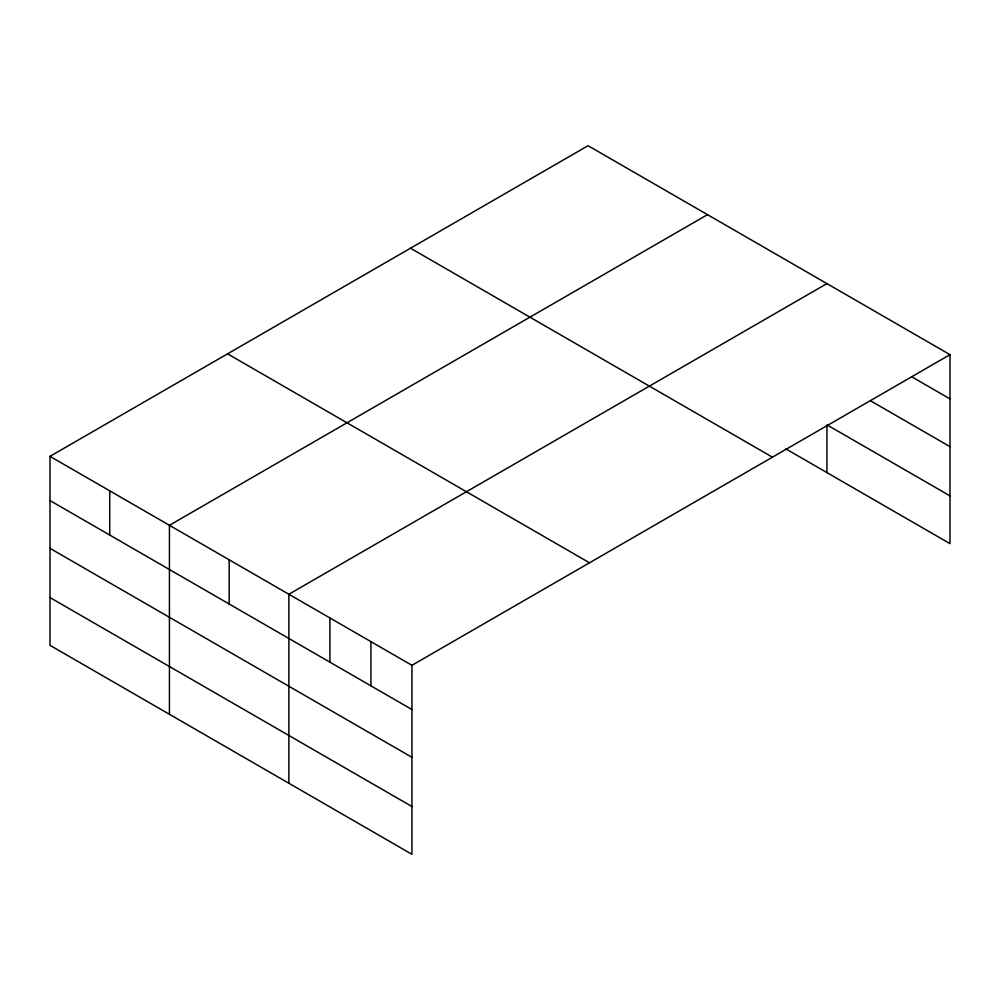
<?xml version="1.0" encoding="UTF-8"?>
<svg xmlns="http://www.w3.org/2000/svg" width="1000" height="1000" viewBox="0 0 1000 1000"><rect width="100%" height="100%" fill="white"/><g stroke="black" fill="none" stroke-linecap="round" stroke-linejoin="round"><path stroke-width="1.5" d="M50 456.35L411.938 665.312L411.938 854.3L50 645.337L50 456.35L588.062 145.7L950 354.663L950 543.65L785.8 448.85M707.5 214.662L169.438 525.3L169.438 714.287M826.938 283.612L288.875 594.263L288.875 783.25M411.938 665.312L950 354.663M911.625 376.725L950 398.888M870.612 400.825L950 446.662M950 495.875L826.938 424.825L826.938 472.6M410.5 248.212L772.438 457.175M227.562 353.837L589.5 562.8M50 500.562L411.938 709.525M50 548.337L411.938 757.3M50 597.562L411.938 806.525M370.925 641.625L370.925 685.85M329.9 617.95L329.9 662.163M229.163 559.788L229.163 604M109.725 490.825L109.725 535.037"/></g></svg>
